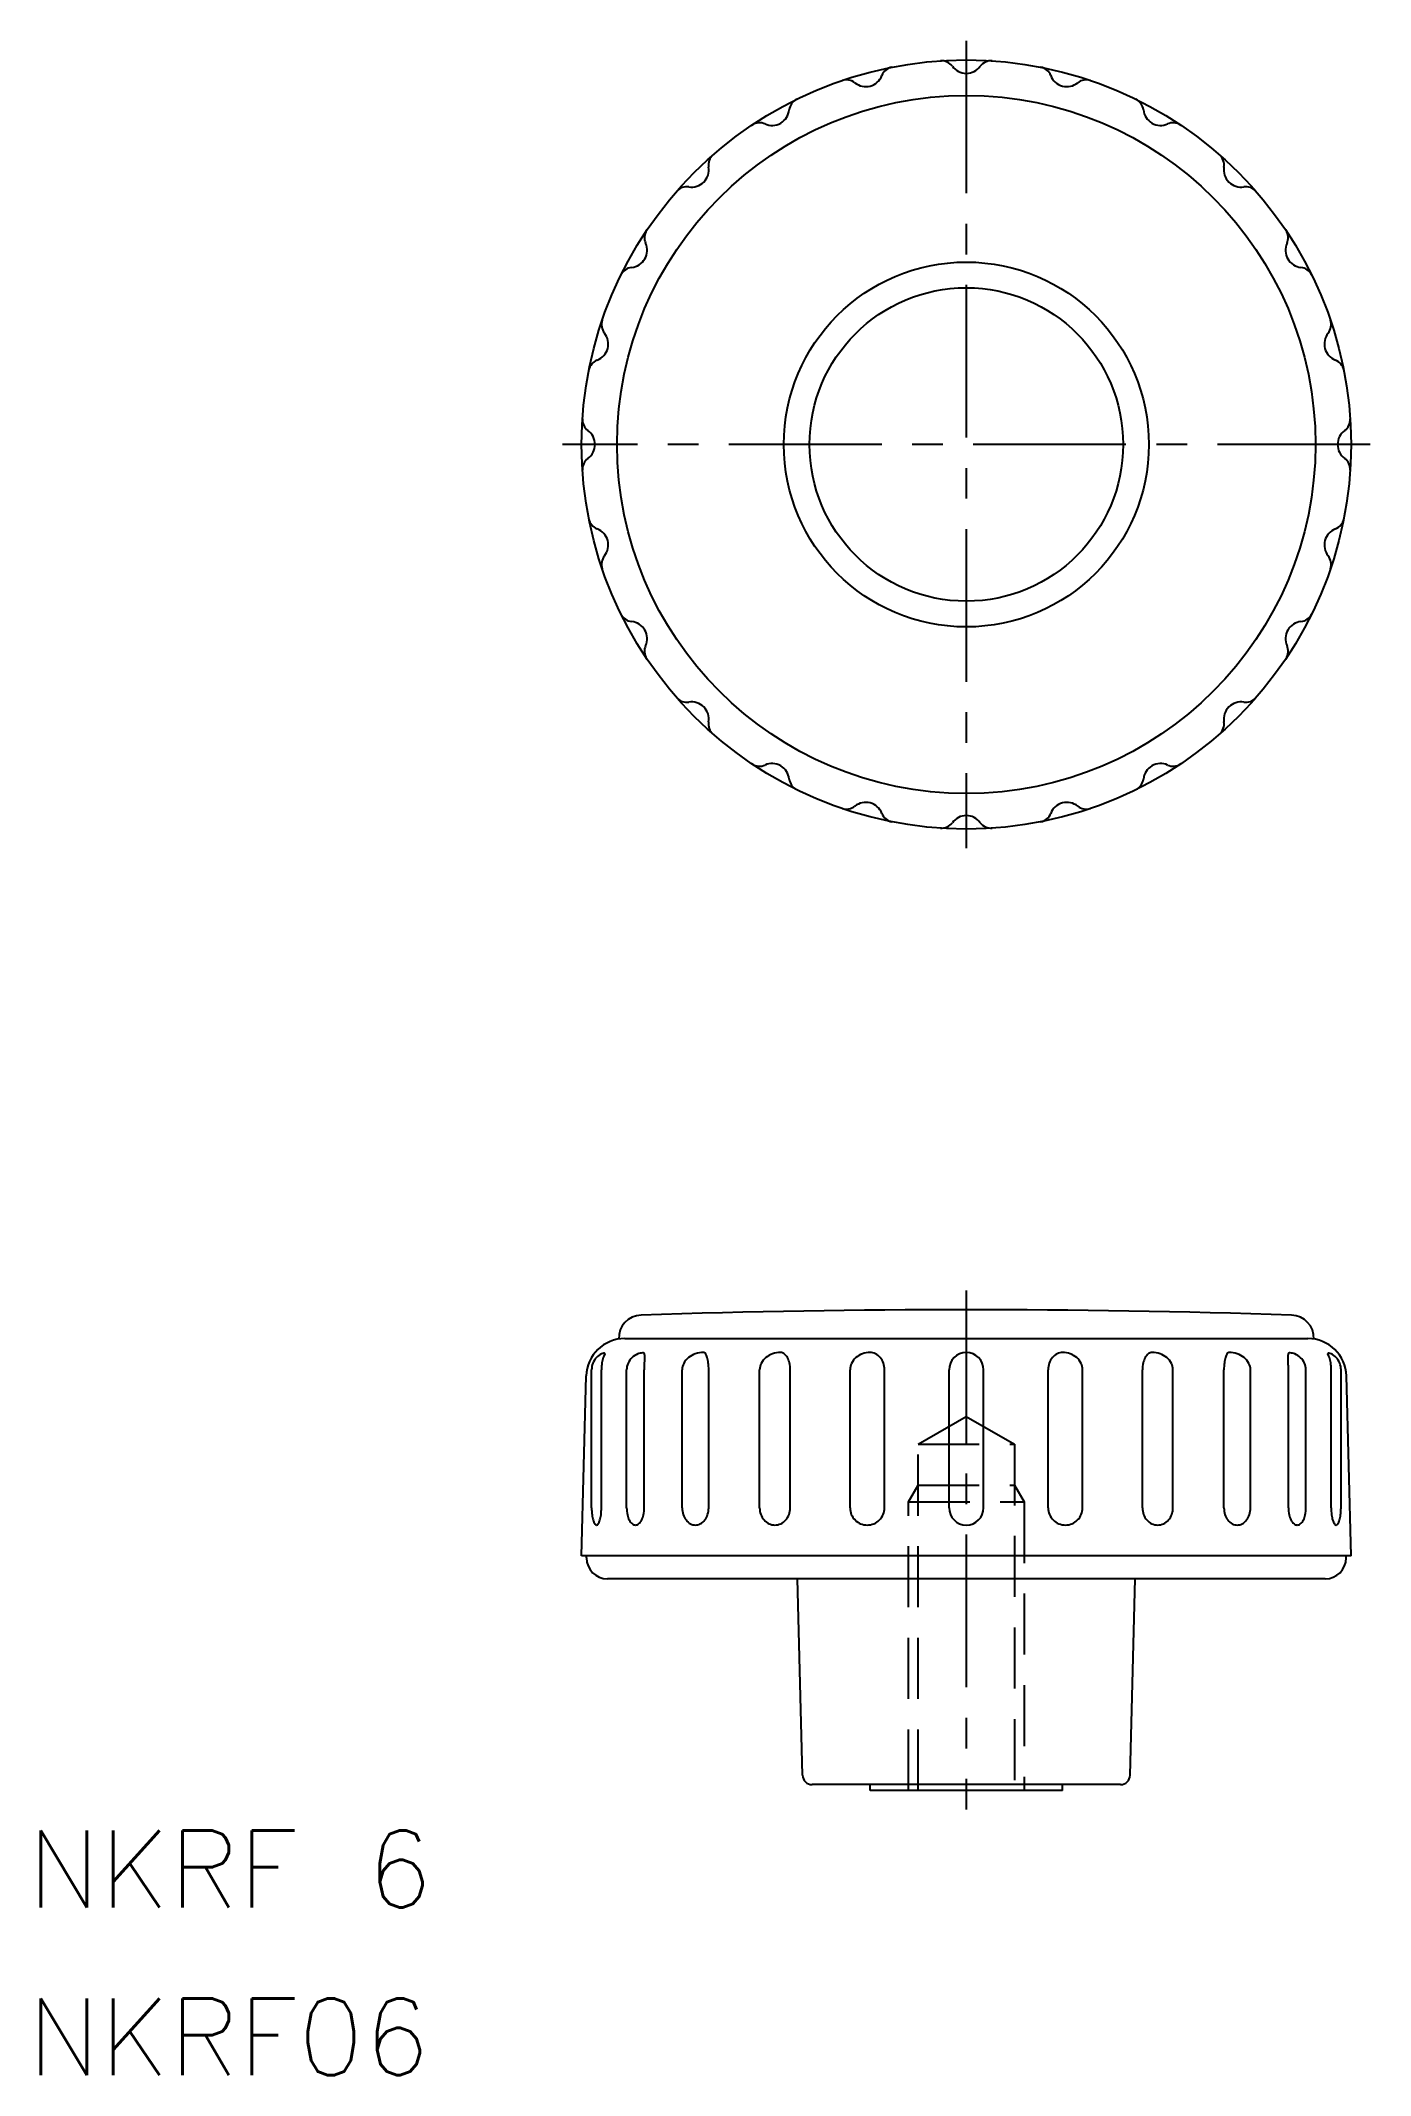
# Model space of a CAD drawing. Extents: x 65 to 134, y 107 to 213.
import ezdxf
from ezdxf.enums import TextEntityAlignment as Align

# ---------------------------------------------------------------- set-up
doc = ezdxf.new("R2010")
doc.units = 0
doc.header["$LTSCALE"] = 0.25
doc.linetypes.add('CENTER', pattern=[50.8, 31.75, -6.35, 6.35, -6.35])
doc.linetypes.add('DASHED', pattern=[19.05, 12.7, -6.35])
doc.layers.get('0').update_dxf_attribs({"linetype": 'CONTINUOUS'})
doc.layers.add('CENTER', color=1, linetype='CENTER')
doc.styles.get("Standard").update_dxf_attribs({"font": 'txt.shx'})

msp = doc.modelspace()

# ---------------------------------------------------------------- linework, layer by layer
at = {"color": 7, "linetype": 'CONTINUOUS'}
for p, q in [((95.120942, 145.501529), (130.632513, 145.501529)), ((92.876728, 134.201529), (93.121628, 143.553883)), ((93.398729, 136.701529), (93.398729, 143.872514)), ((93.907855, 136.701529), (93.907855, 143.872514)), ((95.218774, 136.701529), (95.218774, 143.872514)), ((96.136186, 136.701529), (96.136186, 143.872514)), ((98.104158, 136.701529), (98.104158, 143.872514)), ((99.484565, 136.701529), (99.484565, 143.872514)), ((102.13386, 136.701529), (102.13386, 143.872514)), ((103.722412, 136.701529), (103.722412, 143.872514)), ((106.830864, 136.701529), (106.830864, 143.872514)), ((108.621386, 136.701529), (108.621386, 143.872514)), ((111.976728, 136.701529), (111.976728, 143.872514)), ((113.776728, 136.701529), (113.776728, 143.872514)), ((117.13207, 136.701529), (117.13207, 143.872514)), ((118.922591, 136.701529), (118.922591, 143.872514)), ((122.031043, 136.701529), (122.031043, 143.872514)), ((123.619596, 136.701529), (123.619596, 143.872514)), ((126.26889, 136.701529), (126.26889, 143.872514)), ((127.649297, 136.701529), (127.649297, 143.872514)), ((129.61727, 136.701529), (129.61727, 143.872514)), ((130.534681, 136.701529), (130.534681, 143.872514)), ((131.845601, 136.701529), (131.845601, 143.872514)), ((132.354727, 136.701529), (132.354727, 143.872514)), ((132.876728, 134.201529), (132.631828, 143.553883)), ((132.876728, 134.201529), (92.876728, 134.201529)), ((93.126728, 134.101529), (93.126728, 134.201529)), ((112.876728, 134.201529), (112.876828, 134.201529)), ((122.876728, 134.201529), (122.876728, 134.201629)), ((132.626728, 134.101529), (132.626728, 134.201529)), ((131.526728, 133.001529), (94.226728, 133.001529)), ((104.363978, 122.788441), (104.096538, 133.001529)), ((121.389478, 122.788441), (121.656917, 133.001529)), ((120.889649, 122.301529), (104.863806, 122.301529)), ((107.876728, 122.001529), (107.876728, 122.301529)), ((117.876728, 122.001529), (107.876728, 122.001529)), ((117.876728, 122.001529), (117.876728, 122.301529))]:
    msp.add_line(p, q, dxfattribs=at)
at = {"color": 3, "linetype": 'DASHED'}
for p, q in [((110.376728, 140.001529), (112.876728, 141.444905)), ((112.876728, 141.444905), (115.376728, 140.001529)), ((110.376728, 122.001529), (110.376728, 140.001529)), ((110.376728, 140.001529), (115.376728, 140.001529)), ((115.376728, 140.001529), (115.376728, 122.001529)), ((109.876728, 137.001529), (110.376728, 137.867555)), ((110.376728, 137.867555), (115.376728, 137.867555)), ((115.376728, 137.867555), (115.876728, 137.001529)), ((109.876728, 122.001529), (109.876728, 137.001529)), ((109.876728, 137.001529), (115.876728, 137.001529)), ((115.876728, 137.001529), (115.876728, 122.001529))]:
    msp.add_line(p, q, dxfattribs=at)
at = {"color": 7, "linetype": 'CONTINUOUS'}
for radius in [20, 18.15, 9.487383, 8.15]:
    msp.add_circle((112.876728, 191.998471), radius, dxfattribs=at)
for centre, radius, start, end in [((111.584384, 211.255154), 0.7, 36.126714, 93.839446), ((112.876728, 212.198471), 0.9, 216.126714, 323.873286), ((114.169072, 211.255154), 0.7, 86.160554, 143.873286), ((106.644423, 210.264515), 0.7, 51.126714, 108.839446), ((107.648583, 211.510173), 0.9, 231.126714, 338.873286), ((109.14104, 210.933482), 0.7, 101.160554, 158.873286), ((116.612416, 210.933482), 0.7, 21.126714, 78.839446), ((118.104873, 211.510173), 0.9, 201.126714, 308.873286), ((119.109033, 210.264515), 0.7, 71.160554, 128.873286), ((104.367589, 209.32142), 0.7, 116.160554, 173.873286), ((121.385867, 209.32142), 0.7, 6.126714, 63.839446), ((102.129183, 208.029076), 0.7, 66.126714, 123.839446), ((102.776728, 209.492184), 0.9, 246.126714, 353.873286), ((122.976728, 209.492184), 0.9, 186.126714, 293.873286), ((123.624272, 208.029076), 0.7, 56.160554, 113.873286), ((98.593171, 206.282028), 0.9, 261.126714, 8.873286), ((100.174022, 206.528828), 0.7, 131.160554, 188.873286), ((125.579434, 206.528828), 0.7, 351.126714, 48.839446), ((127.160285, 206.282028), 0.9, 171.126714, 278.873286), ((98.346371, 204.701177), 0.7, 81.126714, 138.839446), ((127.407084, 204.701177), 0.7, 41.160554, 98.873286), ((95.383015, 202.098471), 0.9, 276.126714, 23.873286), ((96.846123, 202.746015), 0.7, 146.160554, 203.873286), ((130.370441, 202.098471), 0.9, 156.126714, 263.873286), ((128.907333, 202.746015), 0.7, 336.126714, 33.839446), ((95.553779, 200.50761), 0.7, 96.126714, 153.839446), ((130.199677, 200.50761), 0.7, 26.160554, 83.873286), ((94.610684, 198.230776), 0.7, 161.160554, 218.873286), ((131.142772, 198.230776), 0.7, 321.126714, 18.839446), ((93.365026, 197.226616), 0.9, 291.126714, 38.873286), ((132.38843, 197.226616), 0.9, 141.126714, 248.873286), ((93.941717, 195.734159), 0.7, 111.126714, 168.839446), ((131.811739, 195.734159), 0.7, 11.160554, 68.873286), ((93.620045, 193.290815), 0.7, 176.160554, 233.873286), ((92.676728, 191.998471), 0.9, 306.126714, 53.873286), ((133.076728, 191.998471), 0.9, 126.126714, 233.873286), ((132.133411, 193.290815), 0.7, 306.126714, 3.839446), ((93.620045, 190.706127), 0.7, 126.126714, 183.839446), ((132.133411, 190.706127), 0.7, 356.160554, 53.873286), ((93.941717, 188.262783), 0.7, 191.160554, 248.873286), ((93.365026, 186.770326), 0.9, 321.126714, 68.873286), ((132.38843, 186.770326), 0.9, 111.126714, 218.873286), ((131.811739, 188.262783), 0.7, 291.126714, 348.839446), ((94.610684, 185.766166), 0.7, 141.126714, 198.839446), ((131.142772, 185.766166), 0.7, 341.160554, 38.873286), ((95.553779, 183.489332), 0.7, 206.160554, 263.873286), ((130.199677, 183.489332), 0.7, 276.126714, 333.839446), ((95.383015, 181.898471), 0.9, 336.126714, 83.873286), ((130.370441, 181.898471), 0.9, 96.126714, 203.873286), ((96.846123, 181.250927), 0.7, 156.126714, 213.839446), ((128.907333, 181.250927), 0.7, 326.160554, 23.873286), ((98.346371, 179.295765), 0.7, 221.160554, 278.873286), ((127.407084, 179.295765), 0.7, 261.126714, 318.839446), ((98.593171, 177.714914), 0.9, 351.126714, 98.873286), ((127.160285, 177.714914), 0.9, 81.126714, 188.873286), ((100.174022, 177.468114), 0.7, 171.126714, 228.839446), ((125.579434, 177.468114), 0.7, 311.160554, 8.873286), ((102.129183, 175.967866), 0.7, 236.160554, 293.873286), ((102.776728, 174.504758), 0.9, 6.126714, 113.873286), ((104.367589, 174.675522), 0.7, 186.126714, 243.839446), ((121.385867, 174.675522), 0.7, 296.160554, 353.873286), ((122.976728, 174.504758), 0.9, 66.126714, 173.873286), ((123.624272, 175.967866), 0.7, 246.126714, 303.839446), ((106.644423, 173.732427), 0.7, 251.160554, 308.873286), ((107.648583, 172.486769), 0.9, 21.126714, 128.873286), ((109.14104, 173.06346), 0.7, 201.126714, 258.839446), ((112.876728, 171.798471), 0.9, 36.126714, 143.873286), ((116.612416, 173.06346), 0.7, 281.160554, 338.873286), ((118.104873, 172.486769), 0.9, 51.126714, 158.873286), ((119.109033, 173.732427), 0.7, 231.126714, 288.839446), ((111.584384, 172.741788), 0.7, 266.160554, 323.873286), ((114.169072, 172.741788), 0.7, 216.126714, 273.839446), ((96.009098, 145.516246), 1.2, 91.937908, 181.866167), ((112.876728, -352.998471), 500, 88.062092, 91.937908), ((129.744358, 145.516246), 1.2, 358.133833, 88.062092), ((95.120942, 143.501529), 2, 90, 178.5), ((130.632513, 143.501529), 2, 1.5, 90), ((94.366703, 143.872514), 0.967974, 158.963845, 180), ((94.302166, 143.897334), 0.898829, 137.123968, 158.963845), ((94.260895, 143.935653), 0.842512, 114.042653, 137.123968), ((96.384011, 143.872514), 2.476156, 171.454133, 180), ((94.234359, 143.995134), 0.777379, 105.007467, 114.042653), ((95.31482, 144.03318), 1.394961, 160.060105, 171.454133), ((94.645517, 144.275992), 0.682975, 144.876305, 160.060105), ((94.046008, 144.697704), 0.05, 324.876305, 105.007467), ((96.063189, 143.872514), 0.844415, 156.272902, 180), ((96.11413, 143.850124), 0.900059, 133.301252, 156.272902), ((96.14692, 143.815329), 0.947869, 111.323297, 133.301252), ((96.168145, 143.760955), 1.006239, 97.495129, 111.323297), ((96.049933, 144.659451), 0.1, 357.003592, 97.495129), ((126.990871, 143.872514), 30.854685, 179.307786, 180), ((111.577217, 144.058741), 15.439906, 178.329239, 179.307786), ((102.427176, 144.325635), 6.285974, 177.003592, 178.329239), ((98.829739, 143.872514), 0.725581, 152.617877, 180), ((99.022601, 143.77262), 0.942778, 128.649661, 152.617877), ((99.147911, 143.615926), 1.143416, 108.327481, 128.649661), ((99.229567, 143.369417), 1.403097, 90, 108.327481), ((99.229567, 144.681031), 0.091483, 34.37302, 90), ((98.672508, 144.29999), 0.766396, 15.819099, 34.37302), ((97.76601, 144.04315), 1.708576, 6.6936, 15.819099), ((96.312049, 143.872514), 3.172516, 0, 6.6936), ((102.87994, 143.872514), 0.746081, 153.298579, 180), ((103.047405, 143.788282), 0.933536, 129.472177, 153.298579), ((103.156024, 143.656387), 1.104399, 108.835208, 129.472177), ((103.226728, 143.449113), 1.323401, 90, 108.835208), ((103.226728, 144.487232), 0.285281, 53.05406, 90), ((103.006717, 144.194694), 0.651319, 28.844232, 53.05406), ((102.653846, 144.000346), 1.05417, 12.851095, 28.844232), ((102.093501, 143.872514), 1.628911, 0, 12.851095), ((107.605554, 143.872514), 0.77469, 154.19386, 180), ((107.739019, 143.807977), 0.922939, 130.583611, 154.19386), ((107.825386, 143.707152), 1.055698, 109.535626, 130.583611), ((107.88152, 143.548946), 1.223568, 90, 109.535626), ((107.88152, 144.160208), 0.612306, 63.258068, 90), ((107.811524, 144.021289), 0.767863, 39.422689, 63.258068), ((107.701907, 143.931176), 0.909765, 18.804409, 39.422689), ((107.529631, 143.872514), 1.091754, 0, 18.804409), ((112.876728, 143.872514), 0.9, 0, 180), ((118.223824, 143.872514), 1.091754, 161.195591, 180), ((118.051549, 143.931176), 0.909765, 140.577311, 161.195591), ((117.941932, 144.021289), 0.767863, 116.741932, 140.577311), ((117.871935, 144.160208), 0.612306, 90, 116.741932), ((117.871935, 143.548946), 1.223568, 70.464374, 90), ((117.92807, 143.707152), 1.055698, 49.416389, 70.464374), ((118.014437, 143.807977), 0.922939, 25.80614, 49.416389), ((118.147901, 143.872514), 0.77469, 0, 25.80614), ((123.659955, 143.872514), 1.628911, 167.148905, 180), ((123.09961, 144.000346), 1.05417, 151.155768, 167.148905), ((122.746739, 144.194694), 0.651319, 126.94594, 151.155768), ((122.526728, 144.487232), 0.285281, 90, 126.94594), ((122.526728, 143.449113), 1.323401, 71.164792, 90), ((122.597432, 143.656387), 1.104399, 50.527823, 71.164792), ((122.706051, 143.788282), 0.933536, 26.701421, 50.527823), ((122.873515, 143.872514), 0.746081, 0, 26.701421), ((129.441406, 143.872514), 3.172516, 173.3064, 180), ((127.987445, 144.04315), 1.708576, 164.180901, 173.3064), ((127.080948, 144.29999), 0.766396, 145.62698, 164.180901), ((126.523889, 144.681031), 0.091483, 90, 145.62698), ((126.523889, 143.369417), 1.403097, 71.672519, 90), ((126.605545, 143.615926), 1.143416, 51.350339, 71.672519), ((126.730855, 143.77262), 0.942778, 27.382123, 51.350339), ((126.923717, 143.872514), 0.725581, 0, 27.382123), ((129.703522, 144.659451), 0.1, 82.504871, 182.996408), ((123.326279, 144.325635), 6.285974, 1.670761, 2.996408), ((114.176239, 144.058741), 15.439906, 0.692214, 1.670761), ((98.762585, 143.872514), 30.854685, 0, 0.692214), ((129.585311, 143.760955), 1.006239, 68.676703, 82.504871), ((129.606536, 143.815329), 0.947869, 46.698748, 68.676703), ((129.639326, 143.850124), 0.900059, 23.727098, 46.698748), ((129.690266, 143.872514), 0.844415, 0, 23.727098), ((131.707448, 144.697704), 0.05, 74.992533, 215.123695), ((131.107939, 144.275992), 0.682975, 19.939895, 35.123695), ((131.519096, 143.995134), 0.777379, 65.957347, 74.992533), ((130.438635, 144.03318), 1.394961, 8.545867, 19.939895), ((129.369445, 143.872514), 2.476156, 0, 8.545867), ((131.49256, 143.935653), 0.842512, 42.876032, 65.957347), ((131.45129, 143.897334), 0.898829, 21.036155, 42.876032), ((131.386753, 143.872514), 0.967974, 0, 21.036155), ((96.576684, 136.701529), 3.177954, 180, 186.682274), ((90.729901, 136.701529), 3.177954, 353.317726, 0), ((96.979376, 136.701528), 1.760602, 179.999983, 191.920952), ((94.375584, 136.701528), 1.760602, 348.079048, 0.000017), ((99.273983, 136.70153), 1.169825, 180.000043, 197.62287), ((98.314741, 136.701527), 1.169824, 342.377288, 0.000115), ((103.151523, 136.701529), 1.017663, 180, 200.080166), ((102.704749, 136.701529), 1.017663, 339.919834, 0), ((107.735523, 136.701529), 0.904659, 180, 202.393247), ((107.716727, 136.701529), 0.904659, 337.606753, 0), ((112.876728, 136.701529), 0.9, 180, 0), ((118.036729, 136.701529), 0.904659, 180, 202.393247), ((118.017932, 136.701529), 0.904659, 337.606753, 0), ((123.048707, 136.701529), 1.017663, 180, 200.080166), ((122.601933, 136.701529), 1.017663, 339.919834, 0), ((127.438715, 136.70153), 1.169825, 180.000043, 197.62287), ((126.479472, 136.70153), 1.169825, 342.37713, 359.999957), ((131.377872, 136.701528), 1.760602, 179.999983, 191.920952), ((128.774079, 136.701528), 1.760602, 348.079048, 0.000017), ((135.023555, 136.701529), 3.177954, 180, 186.682274), ((129.176772, 136.701529), 3.177954, 353.317726, 0), ((95.11978, 136.530839), 1.711086, 186.682274, 195.793434), ((94.211476, 136.273928), 0.767147, 195.793434, 214.327402), ((93.653292, 135.892769), 0.09124, 214.327402, 270), ((93.653292, 135.892769), 0.09124, 270, 325.672598), ((93.095108, 136.273928), 0.767147, 325.672598, 344.206566), ((92.186804, 136.530839), 1.711086, 344.206566, 353.317726), ((96.334732, 136.565432), 1.101748, 191.920828, 207.006752), ((95.929279, 136.358786), 0.646672, 207.006941, 230.899209), ((95.677481, 136.048954), 0.247425, 230.8988, 269.999763), ((95.677479, 136.048955), 0.247426, 270.000121, 309.101084), ((95.425681, 136.358783), 0.64667, 309.100957, 332.993226), ((95.020228, 136.565432), 1.101748, 332.993248, 348.079172), ((99.038688, 136.626784), 0.922943, 197.622755, 217.484312), ((98.889334, 136.512248), 0.734727, 217.484425, 241.62581), ((98.794363, 136.336408), 0.534879, 241.625573, 269.999939), ((98.794361, 136.336408), 0.534879, 270.000061, 298.374427), ((98.69939, 136.512246), 0.734725, 298.374311, 322.515696), ((98.550036, 136.626787), 0.922944, 322.515529, 342.377086), ((103.042404, 136.66164), 0.901482, 200.080166, 221.429342), ((102.972778, 136.600194), 0.80862, 221.429342, 244.857067), ((102.928136, 136.505078), 0.703548, 244.857067, 270), ((102.928136, 136.505078), 0.703548, 270, 295.142933), ((102.883493, 136.600194), 0.80862, 295.142933, 318.570658), ((102.813868, 136.66164), 0.901482, 318.570658, 339.919834), ((107.730951, 136.699645), 0.899714, 202.393247, 224.848747), ((107.728018, 136.696727), 0.895577, 224.848747, 247.392847), ((107.726125, 136.692182), 0.890653, 247.392847, 270), ((107.726125, 136.692182), 0.890653, 270, 292.607153), ((107.724232, 136.696727), 0.895577, 292.607153, 315.151253), ((107.721299, 136.699645), 0.899714, 315.151253, 337.606753), ((118.032157, 136.699645), 0.899714, 202.393247, 224.848747), ((118.029224, 136.696727), 0.895577, 224.848747, 247.392847), ((118.027331, 136.692182), 0.890653, 247.392847, 270), ((118.027331, 136.692182), 0.890653, 270, 292.607153), ((118.025438, 136.696727), 0.895577, 292.607153, 315.151253), ((118.022505, 136.699645), 0.899714, 315.151253, 337.606753), ((122.939588, 136.66164), 0.901482, 200.080166, 221.429342), ((122.869962, 136.600194), 0.80862, 221.429342, 244.857067), ((122.82532, 136.505078), 0.703548, 244.857067, 270), ((122.82532, 136.505078), 0.703548, 270, 295.142933), ((122.780677, 136.600194), 0.80862, 295.142933, 318.570658), ((122.711051, 136.66164), 0.901482, 318.570658, 339.919834), ((127.20342, 136.626784), 0.922943, 197.622755, 217.484312), ((127.054065, 136.512246), 0.734725, 217.484304, 241.625689), ((126.959094, 136.33641), 0.534881, 241.625627, 269.999992), ((126.959093, 136.336408), 0.534879, 270.000061, 298.374427), ((126.864122, 136.512246), 0.734725, 298.374311, 322.515696), ((126.714767, 136.626784), 0.922943, 322.515688, 342.377245), ((130.733228, 136.565432), 1.101748, 191.920828, 207.006752), ((130.327775, 136.358783), 0.64667, 207.006774, 230.899043), ((130.075977, 136.048955), 0.247426, 230.898916, 269.999879), ((130.075975, 136.048954), 0.247425, 270.000237, 309.1012), ((129.824176, 136.358783), 0.64667, 309.100957, 332.993226), ((129.418723, 136.565432), 1.101748, 332.993248, 348.079172), ((133.566651, 136.530839), 1.711086, 186.682274, 195.793434), ((132.658347, 136.273928), 0.767147, 195.793434, 214.327402), ((132.100164, 135.892769), 0.09124, 214.327402, 270), ((132.100164, 135.892769), 0.09124, 270, 325.672598), ((131.54198, 136.273928), 0.767147, 325.672598, 344.206566), ((130.633676, 136.530839), 1.711086, 344.206566, 353.317726), ((94.226728, 134.101529), 1.1, 180, 270), ((131.526728, 134.101529), 1.1, 270, 0), ((104.863806, 122.801529), 0.5, 181.5, 270), ((120.889649, 122.801529), 0.5, 270, 358.5)]:
    msp.add_arc(centre, radius, start, end, dxfattribs=at)
at = {"layer": 'CENTER', "color": 1, "linetype": 'CENTER'}
for p, q in [((112.876728, 212.998471), (112.876728, 170.998471)), ((133.876728, 191.998471), (91.876728, 191.998471)), ((112.876728, 148.001529), (112.876728, 121.001529))]:
    msp.add_line(p, q, dxfattribs=at)

# ---------------------------------------------------------------- texts
at = {"color": 7, "linetype": 'CONTINUOUS'}
for s, p in [('NKRF 6', (64.074289, 117.908712)), ('NKRF06', (64.074289, 109.184388))]:
    msp.add_text(s, height=4, dxfattribs=at).set_placement(p, align=Align.MIDDLE_LEFT)

doc.saveas('drawing.dxf')
